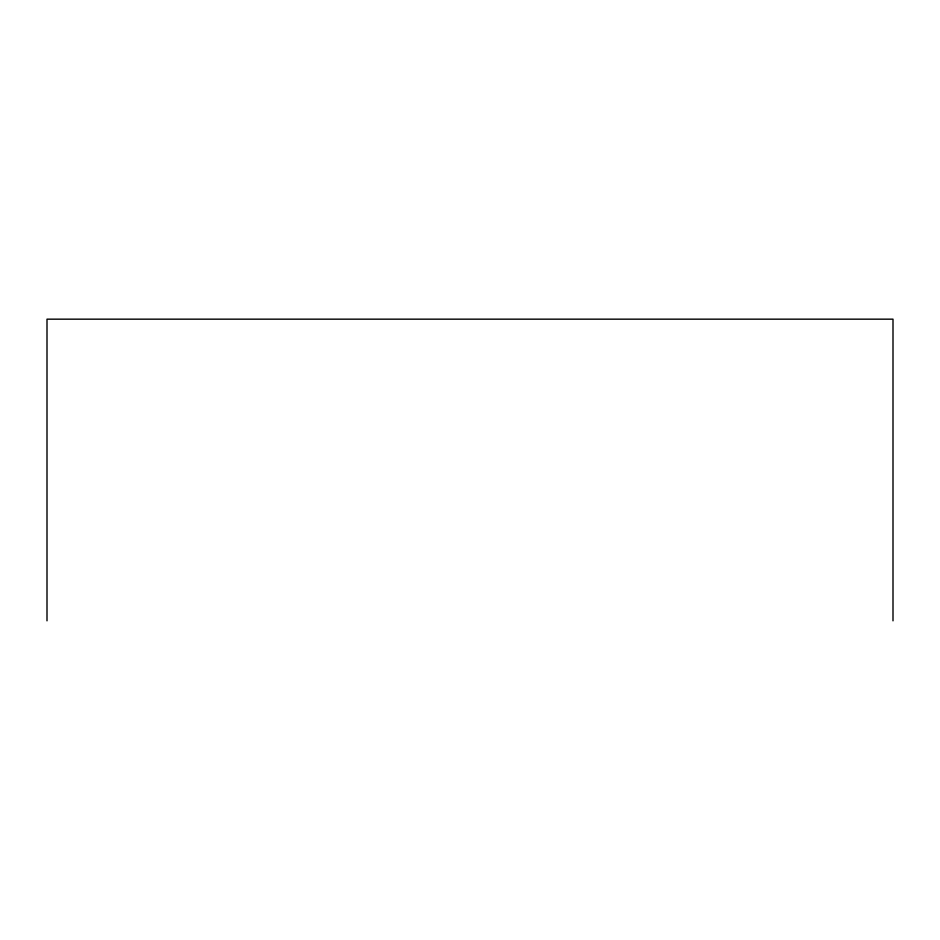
<?xml version="1.0" encoding="UTF-8"?>
<svg xmlns="http://www.w3.org/2000/svg" width="940" height="940" viewBox="0 0 940 940"><rect width="100%" height="100%" fill="white"/><g stroke="black" fill="none" stroke-linecap="round" stroke-linejoin="round"><path stroke-width="1.41" d="M893 620.835L893 319.165L47 319.165L47 620.835"/></g></svg>
